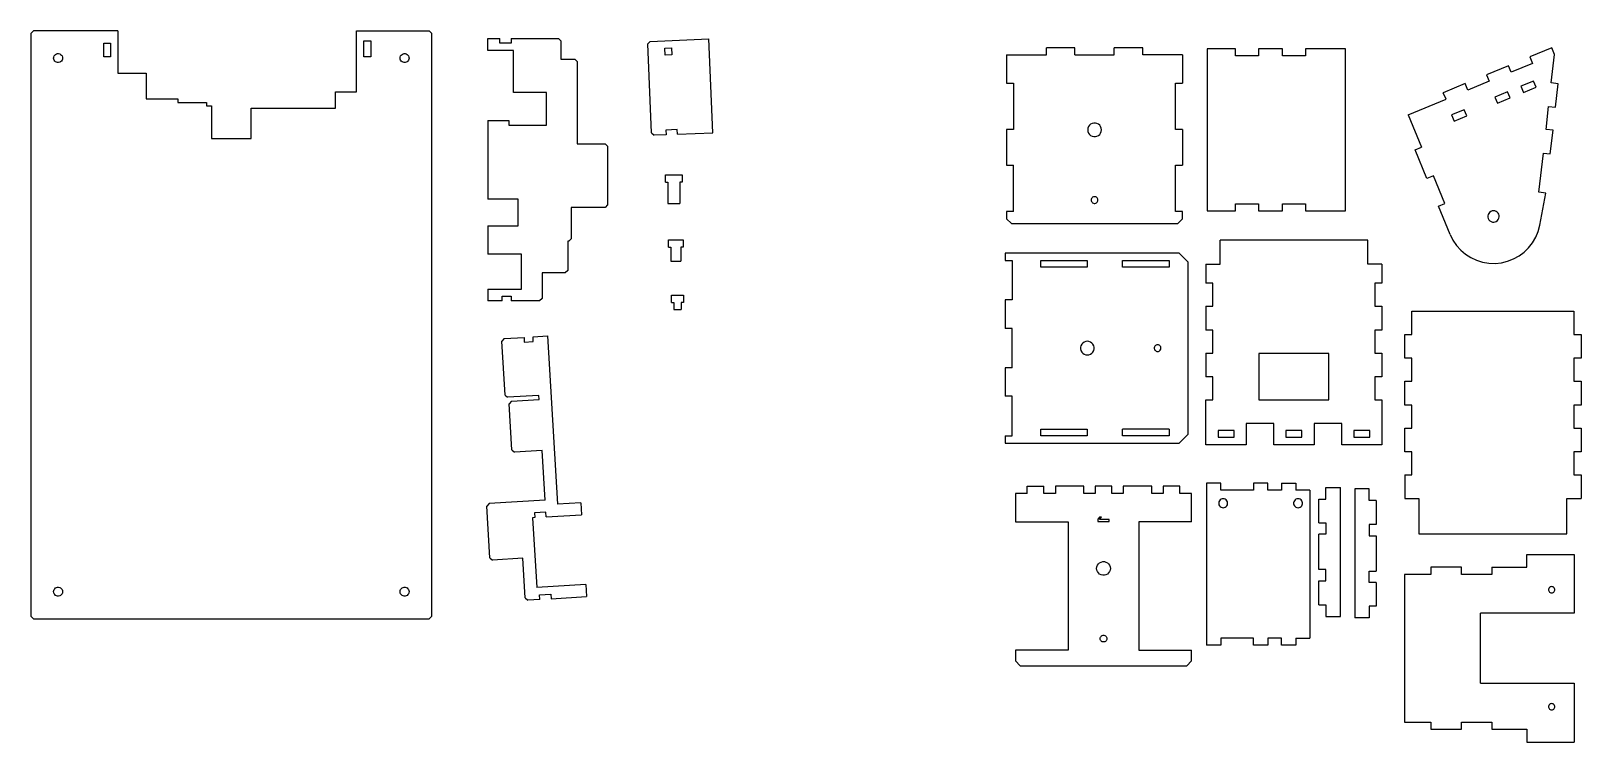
# Model space of a CAD drawing. Extents: x -847 to 1620, y -497 to 1168.
# Drawn here: x 282 to 944, y 864 to 1168 of the extents above; entities that cross this region are included whole.
import ezdxf

# ---------------------------------------------------------------- set-up
doc = ezdxf.new("R2010")
doc.units = 0
for name, color, linetype in [('CB_RL866___Base_plate_005_contour', 7, 'CONTINUOUS'), ('CB_RL866___Base_plate_006_contour', 7, 'CONTINUOUS'), ('CB_RL866___Base_plate_007_contour', 7, 'CONTINUOUS'), ('CB_RL866___Base_plate_008_contour', 7, 'CONTINUOUS'), ('CB_RL866___Peg_004_contour', 7, 'CONTINUOUS'), ('CB_RL866___Peg_005_contour', 7, 'CONTINUOUS'), ('CB_RL866___Peg_006_contour', 7, 'CONTINUOUS'), ('Stand3___Bottom_plate_003_contour', 7, 'CONTINUOUS'), ('Stand3___Bottom_plate_004_contour', 7, 'CONTINUOUS'), ('Stand3___Left_upper_plate001_contour', 7, 'CONTINUOUS'), ('Stand3___Lower_plate001_contour', 7, 'CONTINUOUS'), ('Stand3___Lower_spine001_contour', 7, 'CONTINUOUS'), ('Stand3___Table_middle_plate_008_contour', 7, 'CONTINUOUS'), ('Stand3___Table_middle_plate_009_contour', 7, 'CONTINUOUS'), ('Stand3___Table_middle_plate_010_contour', 7, 'CONTINUOUS'), ('Stand3___Top_reinforcement_plate004_contour', 7, 'CONTINUOUS'), ('Stand3___Upper_plate001_contour', 7, 'CONTINUOUS'), ('Stand3___Upper_spine001_contour', 7, 'CONTINUOUS')]:
    doc.layers.add(name, color=color, linetype=linetype)

msp = doc.modelspace()

# ---------------------------------------------------------------- linework, layer by layer
at = {"layer": 'CB_RL866___Base_plate_005_contour'}
for p, q in [((282.973, 1168.22), (281.93, 1167.17)), ((281.93, 1167.17), (281.93, 918.111)), ((319.08, 1168.22), (282.973, 1168.22)), ((319.08, 1168.22), (319.08, 1150.2)), ((420.98, 1142.19), (420.98, 1168.22)), ((420.98, 1168.22), (452.036, 1168.22)), ((453.08, 1167.17), (452.036, 1168.22)), ((453.08, 918.111), (453.08, 1167.17)), ((312.98, 1163.07), (315.93, 1163.07)), ((312.98, 1157.22), (312.98, 1163.07)), ((315.93, 1163.07), (315.93, 1157.22)), ((424.08, 1157.22), (424.08, 1164.07)), ((424.08, 1164.07), (427.03, 1164.07)), ((427.03, 1164.07), (427.03, 1157.22)), ((291.58, 1156.64), (291.635, 1157.1)), ((291.635, 1156.18), (291.58, 1156.64)), ((291.635, 1157.1), (291.8, 1157.54)), ((291.8, 1155.75), (291.635, 1156.18)), ((291.8, 1157.54), (292.064, 1157.92)), ((292.064, 1155.37), (291.8, 1155.75)), ((292.064, 1157.92), (292.411, 1158.23)), ((292.411, 1155.06), (292.064, 1155.37)), ((292.411, 1158.23), (292.822, 1158.44)), ((292.822, 1154.84), (292.411, 1155.06)), ((292.822, 1158.44), (293.272, 1158.55)), ((293.272, 1154.73), (292.822, 1154.84)), ((293.272, 1158.55), (293.737, 1158.55)), ((293.737, 1154.73), (293.272, 1154.73)), ((293.737, 1158.55), (294.187, 1158.44)), ((294.187, 1154.84), (293.737, 1154.73)), ((294.187, 1158.44), (294.598, 1158.23)), ((294.598, 1155.06), (294.187, 1154.84)), ((294.598, 1158.23), (294.945, 1157.92)), ((294.945, 1155.37), (294.598, 1155.06)), ((294.945, 1157.92), (295.209, 1157.54)), ((295.209, 1155.75), (294.945, 1155.37)), ((295.209, 1157.54), (295.374, 1157.1)), ((295.374, 1156.18), (295.209, 1155.75)), ((295.374, 1157.1), (295.43, 1156.64)), ((295.43, 1156.64), (295.374, 1156.18)), ((315.93, 1157.22), (312.98, 1157.22)), ((427.03, 1157.22), (424.08, 1157.22)), ((439.58, 1156.64), (439.635, 1157.1)), ((439.635, 1156.18), (439.58, 1156.64)), ((439.635, 1157.1), (439.8, 1157.54)), ((439.8, 1155.75), (439.635, 1156.18)), ((439.8, 1157.54), (440.064, 1157.92)), ((440.064, 1155.37), (439.8, 1155.75)), ((440.064, 1157.92), (440.411, 1158.23)), ((440.411, 1155.06), (440.064, 1155.37)), ((440.411, 1158.23), (440.822, 1158.44)), ((440.822, 1154.84), (440.411, 1155.06)), ((440.822, 1158.44), (441.272, 1158.55)), ((441.272, 1154.73), (440.822, 1154.84)), ((441.272, 1158.55), (441.737, 1158.55)), ((441.737, 1154.73), (441.272, 1154.73)), ((441.737, 1158.55), (442.187, 1158.44)), ((442.187, 1154.84), (441.737, 1154.73)), ((442.187, 1158.44), (442.598, 1158.23)), ((442.598, 1155.06), (442.187, 1154.84)), ((442.598, 1158.23), (442.945, 1157.92)), ((442.945, 1155.37), (442.598, 1155.06)), ((442.945, 1157.92), (443.209, 1157.54)), ((443.209, 1155.75), (442.945, 1155.37)), ((443.209, 1157.54), (443.374, 1157.1)), ((443.374, 1156.18), (443.209, 1155.75)), ((443.374, 1157.1), (443.43, 1156.64)), ((443.43, 1156.64), (443.374, 1156.18)), ((319.08, 1150.2), (331.08, 1150.2)), ((331.08, 1150.2), (331.08, 1139.24)), ((331.08, 1139.24), (344.581, 1139.24)), ((344.581, 1139.24), (344.581, 1137.72)), ((412.023, 1135.22), (412.023, 1142.19)), ((412.023, 1142.19), (420.98, 1142.19)), ((344.581, 1137.72), (356.917, 1137.72)), ((356.917, 1137.72), (356.917, 1136.21)), ((356.917, 1136.21), (359.079, 1136.21)), ((359.079, 1136.21), (359.079, 1122.23)), ((375.94, 1122.23), (375.94, 1135.22)), ((375.94, 1135.22), (412.023, 1135.22)), ((359.079, 1122.23), (375.94, 1122.23)), ((291.58, 928.642), (291.635, 929.102)), ((291.635, 928.181), (291.58, 928.642)), ((291.635, 929.102), (291.8, 929.536)), ((291.8, 927.747), (291.635, 928.181)), ((291.8, 929.536), (292.064, 929.918)), ((292.064, 927.365), (291.8, 927.747)), ((292.064, 929.918), (292.411, 930.226)), ((292.411, 927.057), (292.064, 927.365)), ((292.411, 930.226), (292.822, 930.441)), ((292.822, 926.842), (292.411, 927.057)), ((292.822, 930.441), (293.272, 930.553)), ((293.272, 930.553), (293.737, 930.553)), ((293.737, 930.553), (294.187, 930.441)), ((294.187, 930.441), (294.598, 930.226)), ((294.598, 927.057), (294.187, 926.842)), ((294.598, 930.226), (294.945, 929.918)), ((294.945, 927.365), (294.598, 927.057)), ((294.945, 929.918), (295.209, 929.536)), ((295.209, 927.747), (294.945, 927.365)), ((295.209, 929.536), (295.374, 929.102)), ((295.374, 928.181), (295.209, 927.747)), ((295.374, 929.102), (295.43, 928.642)), ((295.43, 928.642), (295.374, 928.181)), ((439.58, 928.642), (439.635, 929.102)), ((439.635, 928.181), (439.58, 928.642)), ((439.635, 929.102), (439.8, 929.536)), ((439.8, 927.747), (439.635, 928.181)), ((439.8, 929.536), (440.064, 929.918)), ((440.064, 927.365), (439.8, 927.747)), ((440.064, 929.918), (440.411, 930.226)), ((440.411, 927.057), (440.064, 927.365)), ((440.411, 930.226), (440.822, 930.441)), ((440.822, 926.842), (440.411, 927.057)), ((440.822, 930.441), (441.272, 930.553)), ((441.272, 930.553), (441.737, 930.553)), ((441.737, 930.553), (442.187, 930.441)), ((442.187, 930.441), (442.598, 930.226)), ((442.598, 927.057), (442.187, 926.842)), ((442.598, 930.226), (442.945, 929.918)), ((442.945, 927.365), (442.598, 927.057)), ((442.945, 929.918), (443.209, 929.536)), ((443.209, 927.747), (442.945, 927.365)), ((443.209, 929.536), (443.374, 929.102)), ((443.374, 928.181), (443.209, 927.747)), ((443.374, 929.102), (443.43, 928.642)), ((443.43, 928.642), (443.374, 928.181)), ((293.272, 926.731), (292.822, 926.842)), ((293.737, 926.731), (293.272, 926.731)), ((294.187, 926.842), (293.737, 926.731)), ((441.272, 926.731), (440.822, 926.842)), ((441.737, 926.731), (441.272, 926.731)), ((442.187, 926.842), (441.737, 926.731)), ((281.93, 918.111), (282.973, 917.067)), ((282.973, 917.067), (452.036, 917.067)), ((453.08, 918.111), (452.036, 917.067))]:
    msp.add_line(p, q, dxfattribs=at)
at = {"layer": 'CB_RL866___Base_plate_006_contour'}
for p, q in [((476.999, 1165.05), (482.149, 1165.05)), ((476.999, 1159.9), (476.999, 1165.05)), ((487.985, 1159.9), (476.999, 1159.9)), ((482.149, 1163.05), (482.149, 1165.05)), ((486.999, 1163.05), (482.149, 1163.05)), ((486.999, 1165.05), (486.999, 1163.05)), ((486.999, 1165.05), (507.186, 1165.05)), ((487.985, 1141.95), (487.985, 1159.9)), ((508.23, 1164), (507.186, 1165.05)), ((508.23, 1164), (508.23, 1156.17)), ((508.23, 1156.17), (514.164, 1156.17)), ((515.208, 1155.12), (514.164, 1156.17)), ((515.208, 1155.12), (515.208, 1120.06)), ((502.067, 1141.95), (487.985, 1141.95)), ((502.067, 1128.02), (502.067, 1141.95)), ((476.999, 1129.98), (476.999, 1096.39)), ((476.999, 1129.98), (486.074, 1129.98)), ((486.074, 1129.98), (486.074, 1128.02)), ((486.074, 1128.02), (502.067, 1128.02)), ((515.208, 1120.06), (527.143, 1120.06)), ((528.187, 1119.02), (527.143, 1120.06)), ((528.187, 1119.02), (528.187, 1093.89)), ((489.947, 1096.39), (476.999, 1096.39)), ((489.947, 1084.92), (489.947, 1096.39)), ((527.143, 1092.84), (512.657, 1092.84)), ((512.657, 1092.84), (512.657, 1079.41)), ((528.187, 1093.89), (527.143, 1092.84)), ((476.999, 1084.92), (476.999, 1072.85)), ((476.999, 1084.92), (489.947, 1084.92)), ((512.657, 1079.41), (511.613, 1078.36)), ((491.456, 1072.85), (476.999, 1072.85)), ((491.456, 1057.97), (491.456, 1072.85)), ((511.613, 1078.36), (511.156, 1078.36)), ((511.156, 1078.36), (511.156, 1065.9)), ((511.156, 1065.9), (510.112, 1064.86)), ((510.112, 1064.86), (500.202, 1064.86)), ((500.202, 1064.86), (500.202, 1053.94)), ((476.999, 1057.97), (476.999, 1052.9)), ((476.999, 1057.97), (491.456, 1057.97)), ((483.149, 1052.9), (476.999, 1052.9)), ((483.149, 1054.9), (486.999, 1054.9)), ((483.149, 1052.9), (483.149, 1054.9)), ((486.999, 1054.9), (486.999, 1052.9)), ((499.158, 1052.9), (486.999, 1052.9)), ((500.202, 1053.94), (499.158, 1052.9))]:
    msp.add_line(p, q, dxfattribs=at)
at = {"layer": 'CB_RL866___Base_plate_007_contour'}
for p, q in [((483.992, 1036.77), (483.013, 1035.67)), ((484.398, 1012.66), (483.013, 1035.67)), ((483.992, 1036.77), (492.518, 1037.28)), ((492.518, 1037.28), (492.638, 1035.29)), ((492.638, 1035.29), (496.481, 1035.52)), ((496.361, 1037.52), (502.5, 1037.89)), ((496.481, 1035.52), (496.361, 1037.52)), ((502.5, 1037.89), (506.826, 966.015)), ((484.398, 1012.66), (485.503, 1011.68)), ((498.87, 1012.48), (485.503, 1011.68)), ((487.115, 1010.01), (486.135, 1008.91)), ((487.321, 989.203), (486.135, 1008.91)), ((487.115, 1010.01), (498.975, 1010.72)), ((498.975, 1010.72), (498.87, 1012.48)), ((487.321, 989.203), (488.426, 988.224)), ((500.287, 988.938), (488.426, 988.224)), ((501.562, 967.751), (500.287, 988.938)), ((501.562, 967.751), (477.581, 966.307)), ((516.808, 966.616), (506.826, 966.015)), ((516.808, 966.616), (517.117, 961.475)), ((477.581, 966.307), (476.602, 965.203)), ((477.933, 943.091), (476.602, 965.203)), ((497.154, 960.274), (496.155, 960.214)), ((496.155, 960.214), (497.949, 930.417)), ((501.875, 962.561), (497.033, 962.27)), ((497.033, 962.27), (497.154, 960.274)), ((501.995, 960.565), (501.875, 962.561)), ((501.995, 960.565), (517.117, 961.475)), ((477.933, 943.091), (479.038, 942.111)), ((492.042, 942.894), (479.038, 942.111)), ((493.058, 926.01), (492.042, 942.894)), ((518.911, 931.679), (497.949, 930.417)), ((499.136, 927.333), (503.978, 927.625)), ((499.257, 925.337), (499.136, 927.333)), ((503.978, 927.625), (504.098, 925.628)), ((518.911, 931.679), (519.22, 926.539)), ((493.058, 926.01), (494.163, 925.03)), ((499.257, 925.337), (494.163, 925.03)), ((504.098, 925.628), (519.22, 926.539))]:
    msp.add_line(p, q, dxfattribs=at)
at = {"layer": 'CB_RL866___Base_plate_008_contour'}
for p, q in [((545.43, 1162.7), (546.43, 1163.79)), ((547.012, 1124.67), (545.43, 1162.7)), ((546.43, 1163.79), (571.514, 1164.83)), ((552.662, 1160.9), (555.509, 1161.01)), ((552.784, 1157.95), (552.662, 1160.9)), ((555.509, 1161.01), (555.632, 1158.07)), ((573.183, 1124.72), (571.514, 1164.83)), ((555.632, 1158.07), (552.784, 1157.95)), ((557.963, 1126.09), (553.117, 1125.88)), ((553.117, 1125.88), (553.2, 1123.89)), ((558.046, 1124.09), (557.963, 1126.09)), ((547.012, 1124.67), (548.099, 1123.67)), ((553.2, 1123.89), (548.099, 1123.67)), ((558.046, 1124.09), (573.183, 1124.72))]:
    msp.add_line(p, q, dxfattribs=at)
at = {"layer": 'CB_RL866___Peg_004_contour'}
for p, q in [((552.966, 1103.56), (552.966, 1106.71)), ((552.966, 1106.71), (560.116, 1106.71)), ((560.116, 1106.71), (560.116, 1103.56)), ((552.966, 1103.56), (553.966, 1103.56)), ((553.966, 1103.56), (553.966, 1094.56)), ((560.116, 1103.56), (559.116, 1103.56)), ((559.116, 1103.56), (559.116, 1094.56)), ((553.966, 1094.56), (559.116, 1094.56))]:
    msp.add_line(p, q, dxfattribs=at)
at = {"layer": 'CB_RL866___Peg_005_contour'}
for p, q in [((554.28, 1075.83), (554.28, 1078.98)), ((554.28, 1078.98), (560.43, 1078.98)), ((554.28, 1075.83), (555.28, 1075.83)), ((555.28, 1075.83), (555.28, 1069.83)), ((560.43, 1075.83), (559.43, 1075.83)), ((559.43, 1075.83), (559.43, 1069.83)), ((560.43, 1078.98), (560.43, 1075.83)), ((555.28, 1069.83), (559.43, 1069.83))]:
    msp.add_line(p, q, dxfattribs=at)
at = {"layer": 'CB_RL866___Peg_006_contour'}
for p, q in [((555.529, 1052.16), (555.529, 1055.31)), ((555.529, 1055.31), (560.679, 1055.31)), ((560.679, 1055.31), (560.679, 1052.16)), ((555.529, 1052.16), (556.529, 1052.16)), ((556.529, 1052.16), (556.529, 1049.16)), ((556.529, 1049.16), (559.679, 1049.16)), ((560.679, 1052.16), (559.679, 1052.16)), ((559.679, 1052.16), (559.679, 1049.16))]:
    msp.add_line(p, q, dxfattribs=at)
at = {"layer": 'Stand3___Bottom_plate_003_contour'}
for p, q in [((715.624, 1158.06), (715.624, 1161.06)), ((727.774, 1161.06), (715.624, 1161.06)), ((727.774, 1158.06), (727.774, 1161.06)), ((744.624, 1158.06), (744.624, 1161.06)), ((756.774, 1161.06), (744.624, 1161.06)), ((756.774, 1158.06), (756.774, 1161.06)), ((698.624, 1158.06), (698.624, 1145.91)), ((698.624, 1158.06), (715.624, 1158.06)), ((727.774, 1158.06), (744.624, 1158.06)), ((773.774, 1158.06), (756.774, 1158.06)), ((773.774, 1158.06), (773.774, 1145.91)), ((698.624, 1145.91), (701.624, 1145.91)), ((701.624, 1145.91), (701.624, 1126.06)), ((770.774, 1145.91), (773.774, 1145.91)), ((770.774, 1126.06), (770.774, 1145.91)), ((698.624, 1126.06), (698.624, 1110.91)), ((701.624, 1126.06), (698.624, 1126.06)), ((733.359, 1126.68), (733.274, 1125.98)), ((733.274, 1125.98), (733.359, 1125.28)), ((733.609, 1127.34), (733.359, 1126.68)), ((734.01, 1127.92), (733.609, 1127.34)), ((734.538, 1128.39), (734.01, 1127.92)), ((735.162, 1128.72), (734.538, 1128.39)), ((735.847, 1128.88), (735.162, 1128.72)), ((736.552, 1128.88), (735.847, 1128.88)), ((737.236, 1128.72), (736.552, 1128.88)), ((737.861, 1128.39), (737.236, 1128.72)), ((738.389, 1127.92), (737.861, 1128.39)), ((738.789, 1127.34), (738.389, 1127.92)), ((739.039, 1126.68), (738.789, 1127.34)), ((739.124, 1125.98), (739.039, 1126.68)), ((739.039, 1125.28), (739.124, 1125.98)), ((773.774, 1126.06), (770.774, 1126.06)), ((773.774, 1126.06), (773.774, 1110.91)), ((733.359, 1125.28), (733.609, 1124.62)), ((733.609, 1124.62), (734.01, 1124.04)), ((734.01, 1124.04), (734.538, 1123.57)), ((734.538, 1123.57), (735.162, 1123.25)), ((735.162, 1123.25), (735.847, 1123.08)), ((735.847, 1123.08), (736.552, 1123.08)), ((736.552, 1123.08), (737.236, 1123.25)), ((737.236, 1123.25), (737.861, 1123.57)), ((737.861, 1123.57), (738.389, 1124.04)), ((738.389, 1124.04), (738.789, 1124.62)), ((738.789, 1124.62), (739.039, 1125.28)), ((698.624, 1110.91), (701.624, 1110.91)), ((701.624, 1091.06), (701.624, 1110.91)), ((770.774, 1110.91), (773.774, 1110.91)), ((770.774, 1091.06), (770.774, 1110.91)), ((734.816, 1096.32), (734.774, 1095.98)), ((734.774, 1095.98), (734.816, 1095.64)), ((734.937, 1096.64), (734.816, 1096.32)), ((734.816, 1095.64), (734.937, 1095.32)), ((735.133, 1096.93), (734.937, 1096.64)), ((734.937, 1095.32), (735.133, 1095.04)), ((735.39, 1097.15), (735.133, 1096.93)), ((735.133, 1095.04), (735.39, 1094.81)), ((735.694, 1097.31), (735.39, 1097.15)), ((735.39, 1094.81), (735.694, 1094.65)), ((736.027, 1097.39), (735.694, 1097.31)), ((735.694, 1094.65), (736.027, 1094.57)), ((736.371, 1097.39), (736.027, 1097.39)), ((736.027, 1094.57), (736.371, 1094.57)), ((736.704, 1097.31), (736.371, 1097.39)), ((736.371, 1094.57), (736.704, 1094.65)), ((737.009, 1097.15), (736.704, 1097.31)), ((736.704, 1094.65), (737.009, 1094.81)), ((737.266, 1096.93), (737.009, 1097.15)), ((737.009, 1094.81), (737.266, 1095.04)), ((737.461, 1096.64), (737.266, 1096.93)), ((737.266, 1095.04), (737.461, 1095.32)), ((737.583, 1096.32), (737.461, 1096.64)), ((737.461, 1095.32), (737.583, 1095.64)), ((737.624, 1095.98), (737.583, 1096.32)), ((737.583, 1095.64), (737.624, 1095.98)), ((698.624, 1091.06), (698.624, 1087.95)), ((701.624, 1091.06), (698.624, 1091.06)), ((700.668, 1085.91), (698.624, 1087.95)), ((700.668, 1085.91), (771.73, 1085.91)), ((773.774, 1091.06), (770.774, 1091.06)), ((773.774, 1087.95), (771.73, 1085.91)), ((773.774, 1087.95), (773.774, 1091.06))]:
    msp.add_line(p, q, dxfattribs=at)
at = {"layer": 'Stand3___Bottom_plate_004_contour'}
for p, q in [((698.038, 1073.27), (698.038, 1070.12)), ((772.344, 1073.27), (698.038, 1073.27)), ((772.344, 1073.27), (776.188, 1069.43)), ((698.038, 1070.12), (701.038, 1070.12)), ((701.038, 1070.12), (701.038, 1053.27)), ((713.188, 1070.12), (733.038, 1070.12)), ((713.188, 1067.27), (713.188, 1070.12)), ((733.038, 1067.27), (713.188, 1067.27)), ((733.038, 1070.12), (733.038, 1067.27)), ((748.188, 1067.27), (748.188, 1070.12)), ((748.188, 1070.12), (768.038, 1070.12)), ((768.038, 1067.27), (748.188, 1067.27)), ((768.038, 1070.12), (768.038, 1067.27)), ((776.188, 995.964), (776.188, 1069.43)), ((698.038, 1053.27), (698.038, 1041.12)), ((701.038, 1053.27), (698.038, 1053.27)), ((701.038, 1041.12), (698.038, 1041.12)), ((701.038, 1024.27), (701.038, 1041.12)), ((730.378, 1033.73), (730.209, 1033.05)), ((730.209, 1033.05), (730.209, 1032.34)), ((730.706, 1034.36), (730.378, 1033.73)), ((731.174, 1034.88), (730.706, 1034.36)), ((731.754, 1035.29), (731.174, 1034.88)), ((732.413, 1035.54), (731.754, 1035.29)), ((733.113, 1035.62), (732.413, 1035.54)), ((733.813, 1035.54), (733.113, 1035.62)), ((734.472, 1035.29), (733.813, 1035.54)), ((735.053, 1034.88), (734.472, 1035.29)), ((735.52, 1034.36), (735.053, 1034.88)), ((735.848, 1033.73), (735.52, 1034.36)), ((736.017, 1033.05), (735.848, 1033.73)), ((736.017, 1032.34), (736.017, 1033.05)), ((761.781, 1033.2), (761.699, 1032.87)), ((761.699, 1032.87), (761.699, 1032.52)), ((761.94, 1033.5), (761.781, 1033.2)), ((762.168, 1033.76), (761.94, 1033.5)), ((762.451, 1033.96), (762.168, 1033.76)), ((762.772, 1034.08), (762.451, 1033.96)), ((763.113, 1034.12), (762.772, 1034.08)), ((763.454, 1034.08), (763.113, 1034.12)), ((763.775, 1033.96), (763.454, 1034.08)), ((764.058, 1033.76), (763.775, 1033.96)), ((764.286, 1033.5), (764.058, 1033.76)), ((764.446, 1033.2), (764.286, 1033.5)), ((764.528, 1032.87), (764.446, 1033.2)), ((764.528, 1032.52), (764.528, 1032.87)), ((730.209, 1032.34), (730.378, 1031.66)), ((730.378, 1031.66), (730.706, 1031.03)), ((730.706, 1031.03), (731.174, 1030.51)), ((731.174, 1030.51), (731.754, 1030.11)), ((731.754, 1030.11), (732.413, 1029.86)), ((732.413, 1029.86), (733.113, 1029.77)), ((733.113, 1029.77), (733.813, 1029.86)), ((733.813, 1029.86), (734.472, 1030.11)), ((734.472, 1030.11), (735.053, 1030.51)), ((735.053, 1030.51), (735.52, 1031.03)), ((735.52, 1031.03), (735.848, 1031.66)), ((735.848, 1031.66), (736.017, 1032.34)), ((761.699, 1032.52), (761.781, 1032.19)), ((761.781, 1032.19), (761.94, 1031.89)), ((761.94, 1031.89), (762.168, 1031.63)), ((762.168, 1031.63), (762.451, 1031.43)), ((762.451, 1031.43), (762.772, 1031.31)), ((762.772, 1031.31), (763.113, 1031.27)), ((763.113, 1031.27), (763.454, 1031.31)), ((763.454, 1031.31), (763.775, 1031.43)), ((763.775, 1031.43), (764.058, 1031.63)), ((764.058, 1031.63), (764.286, 1031.89)), ((764.286, 1031.89), (764.446, 1032.19)), ((764.446, 1032.19), (764.528, 1032.52)), ((698.038, 1024.27), (698.038, 1012.12)), ((701.038, 1024.27), (698.038, 1024.27)), ((701.038, 1012.12), (698.038, 1012.12)), ((701.038, 995.27), (701.038, 1012.12)), ((698.038, 995.27), (698.038, 992.12)), ((698.038, 995.27), (701.038, 995.27)), ((713.188, 995.27), (713.188, 998.12)), ((713.188, 998.12), (733.038, 998.12)), ((733.038, 995.27), (713.188, 995.27)), ((733.038, 998.12), (733.038, 995.27)), ((768.038, 998.12), (748.188, 998.12)), ((748.188, 995.27), (748.188, 998.12)), ((768.038, 995.27), (748.188, 995.27)), ((768.038, 998.12), (768.038, 995.27)), ((776.188, 995.964), (772.344, 992.12)), ((698.038, 992.12), (772.344, 992.12))]:
    msp.add_line(p, q, dxfattribs=at)
at = {"layer": 'Stand3___Left_upper_plate001_contour'}
for p, q in [((931.501, 1161.05), (922.124, 1157.17)), ((932.685, 1158.19), (931.501, 1161.05)), ((913.023, 1153.4), (903.646, 1149.51)), ((914.171, 1150.63), (913.023, 1153.4)), ((923.272, 1154.39), (914.171, 1150.63)), ((922.124, 1157.17), (923.272, 1154.39)), ((931.299, 1146.03), (932.685, 1158.19)), ((894.546, 1145.74), (885.168, 1141.86)), ((895.694, 1142.97), (894.546, 1145.74)), ((904.794, 1146.74), (895.694, 1142.97)), ((903.646, 1149.51), (904.794, 1146.74)), ((923.698, 1146.83), (918.293, 1144.59)), ((924.789, 1144.2), (923.698, 1146.83)), ((934.28, 1145.69), (931.299, 1146.03)), ((933.131, 1135.6), (934.28, 1145.69)), ((870.148, 1132.39), (886.316, 1139.09)), ((886.316, 1139.09), (885.168, 1141.86)), ((912.611, 1142.24), (907.207, 1140)), ((907.207, 1140), (908.297, 1137.37)), ((908.297, 1137.37), (913.702, 1139.61)), ((913.702, 1139.61), (912.611, 1142.24)), ((918.293, 1144.59), (919.384, 1141.96)), ((919.384, 1141.96), (924.789, 1144.2)), ((870.148, 1132.39), (875.889, 1118.53)), ((894.134, 1134.59), (888.729, 1132.35)), ((888.729, 1132.35), (889.82, 1129.71)), ((895.225, 1131.95), (894.134, 1134.59)), ((929.035, 1126.15), (930.15, 1135.94)), ((930.15, 1135.94), (933.131, 1135.6)), ((889.82, 1129.71), (895.225, 1131.95)), ((932.016, 1125.82), (929.035, 1126.15)), ((930.867, 1115.73), (932.016, 1125.82)), ((873.117, 1117.38), (875.889, 1118.53)), ((878.149, 1105.24), (873.117, 1117.38)), ((925.978, 1099.33), (927.886, 1116.07)), ((927.886, 1116.07), (930.867, 1115.73)), ((880.921, 1106.38), (878.149, 1105.24)), ((885.838, 1094.51), (880.921, 1106.38)), ((928.965, 1098.99), (925.978, 1099.33)), ((883.067, 1093.36), (885.838, 1094.51)), ((888.07, 1081.28), (883.067, 1093.36)), ((926.337, 1085.21), (928.965, 1098.99)), ((904.325, 1089.76), (904.202, 1089.19)), ((904.202, 1089.19), (904.22, 1088.6)), ((904.22, 1088.6), (904.377, 1088.04)), ((904.581, 1090.28), (904.325, 1089.76)), ((904.377, 1088.04), (904.664, 1087.53)), ((904.955, 1090.73), (904.581, 1090.28)), ((904.664, 1087.53), (905.065, 1087.1)), ((905.426, 1091.08), (904.955, 1090.73)), ((905.065, 1087.1), (905.556, 1086.79)), ((905.966, 1091.3), (905.426, 1091.08)), ((905.556, 1086.79), (906.108, 1086.59)), ((906.544, 1091.39), (905.966, 1091.3)), ((906.108, 1086.59), (906.691, 1086.54)), ((907.126, 1091.34), (906.544, 1091.39)), ((906.691, 1086.54), (907.269, 1086.63)), ((907.679, 1091.15), (907.126, 1091.34)), ((907.269, 1086.63), (907.809, 1086.85)), ((908.17, 1090.83), (907.679, 1091.15)), ((907.809, 1086.85), (908.279, 1087.2)), ((908.571, 1090.4), (908.17, 1090.83)), ((908.279, 1087.2), (908.654, 1087.65)), ((908.858, 1089.89), (908.571, 1090.4)), ((908.654, 1087.65), (908.91, 1088.17)), ((909.015, 1089.33), (908.858, 1089.89)), ((908.91, 1088.17), (909.032, 1088.75)), ((909.032, 1088.75), (909.015, 1089.33)), ((888.07, 1081.28), (889.271, 1078.86)), ((923.268, 1077.75), (924.624, 1080.09)), ((924.624, 1080.09), (925.653, 1082.59)), ((925.653, 1082.59), (926.337, 1085.21)), ((889.271, 1078.86), (890.786, 1076.62)), ((890.786, 1076.62), (892.588, 1074.61)), ((892.588, 1074.61), (894.644, 1072.85)), ((894.644, 1072.85), (896.917, 1071.39)), ((917.515, 1072.11), (919.681, 1073.72)), ((919.681, 1073.72), (921.611, 1075.62)), ((921.611, 1075.62), (923.268, 1077.75)), ((896.917, 1071.39), (899.367, 1070.25)), ((899.367, 1070.25), (901.948, 1069.44)), ((901.948, 1069.44), (904.613, 1068.99)), ((904.613, 1068.99), (907.315, 1068.9)), ((907.315, 1068.9), (910.004, 1069.18)), ((910.004, 1069.18), (912.632, 1069.81)), ((912.632, 1069.81), (915.151, 1070.79)), ((915.151, 1070.79), (917.515, 1072.11))]:
    msp.add_line(p, q, dxfattribs=at)
at = {"layer": 'Stand3___Lower_plate001_contour'}
for p, q in [((871.723, 1038.55), (871.723, 1048.55)), ((871.723, 1048.55), (940.973, 1048.55)), ((940.973, 1048.55), (940.973, 1038.55)), ((868.723, 1028.4), (868.723, 1038.55)), ((868.723, 1038.55), (871.723, 1038.55)), ((940.973, 1038.55), (943.973, 1038.55)), ((943.973, 1038.55), (943.973, 1028.4)), ((871.723, 1028.4), (868.723, 1028.4)), ((871.723, 1018.55), (871.723, 1028.4)), ((943.973, 1028.4), (940.973, 1028.4)), ((940.973, 1028.4), (940.973, 1018.55)), ((868.723, 1008.4), (868.723, 1018.55)), ((868.723, 1018.55), (871.723, 1018.55)), ((940.973, 1018.55), (943.973, 1018.55)), ((943.973, 1018.55), (943.973, 1008.4)), ((871.723, 1008.4), (868.723, 1008.4)), ((871.723, 998.545), (871.723, 1008.4)), ((943.973, 1008.4), (940.973, 1008.4)), ((940.973, 1008.4), (940.973, 998.545)), ((868.723, 988.395), (868.723, 998.545)), ((868.723, 998.545), (871.723, 998.545)), ((940.973, 998.545), (943.973, 998.545)), ((943.973, 998.545), (943.973, 988.395)), ((871.723, 988.395), (868.723, 988.395)), ((871.723, 978.545), (871.723, 988.395)), ((943.973, 988.395), (940.973, 988.395)), ((940.973, 988.395), (940.973, 978.545)), ((868.723, 978.545), (871.723, 978.545)), ((868.723, 978.545), (868.723, 968.395)), ((940.973, 978.545), (943.973, 978.545)), ((943.973, 978.545), (943.973, 968.395)), ((868.723, 968.395), (874.723, 968.395)), ((874.723, 968.395), (874.723, 953.395)), ((937.973, 968.395), (943.973, 968.395)), ((937.973, 953.395), (937.973, 968.395)), ((874.723, 953.395), (937.973, 953.395))]:
    msp.add_line(p, q, dxfattribs=at)
at = {"layer": 'Stand3___Lower_spine001_contour'}
for p, q in [((852.937, 1078.84), (789.787, 1078.84)), ((789.787, 1068.59), (789.787, 1078.84)), ((852.937, 1068.59), (852.937, 1078.84)), ((783.787, 1068.59), (789.787, 1068.59)), ((783.787, 1068.59), (783.787, 1060.44)), ((858.937, 1068.59), (852.937, 1068.59)), ((858.937, 1068.59), (858.937, 1060.44)), ((786.787, 1060.44), (783.787, 1060.44)), ((786.787, 1050.59), (786.787, 1060.44)), ((855.937, 1060.44), (855.937, 1050.59)), ((858.937, 1060.44), (855.937, 1060.44)), ((783.787, 1050.59), (786.787, 1050.59)), ((783.787, 1050.59), (783.787, 1040.44)), ((855.937, 1050.59), (858.937, 1050.59)), ((858.937, 1050.59), (858.937, 1040.44)), ((786.787, 1040.44), (783.787, 1040.44)), ((786.787, 1030.59), (786.787, 1040.44)), ((855.937, 1040.44), (855.937, 1030.59)), ((858.937, 1040.44), (855.937, 1040.44)), ((783.787, 1030.59), (786.787, 1030.59)), ((783.787, 1030.59), (783.787, 1020.44)), ((836.287, 1030.44), (806.437, 1030.44)), ((806.437, 1030.44), (806.437, 1010.59)), ((836.287, 1010.59), (836.287, 1030.44)), ((855.937, 1030.59), (858.937, 1030.59)), ((858.937, 1030.59), (858.937, 1020.44)), ((786.787, 1020.44), (783.787, 1020.44)), ((786.787, 1010.59), (786.787, 1020.44)), ((855.937, 1020.44), (855.937, 1010.59)), ((858.937, 1020.44), (855.937, 1020.44)), ((783.787, 1010.59), (786.787, 1010.59)), ((783.787, 991.441), (783.787, 1010.59)), ((806.437, 1010.59), (836.287, 1010.59)), ((855.937, 1010.59), (858.937, 1010.59)), ((858.937, 1010.59), (858.937, 991.441)), ((800.937, 1000.44), (800.937, 991.441)), ((812.787, 1000.44), (800.937, 1000.44)), ((812.787, 991.441), (812.787, 1000.44)), ((829.937, 1000.44), (829.937, 991.441)), ((841.787, 1000.44), (829.937, 1000.44)), ((841.787, 991.441), (841.787, 1000.44)), ((788.937, 997.441), (788.937, 994.591)), ((795.787, 997.441), (788.937, 997.441)), ((788.937, 994.591), (795.787, 994.591)), ((795.787, 994.591), (795.787, 997.441)), ((817.937, 997.441), (817.937, 994.591)), ((824.787, 997.441), (817.937, 997.441)), ((817.937, 994.591), (824.787, 994.591)), ((824.787, 994.591), (824.787, 997.441)), ((846.937, 997.441), (846.937, 994.591)), ((853.787, 997.441), (846.937, 997.441)), ((846.937, 994.591), (853.787, 994.591)), ((853.787, 994.591), (853.787, 997.441)), ((800.937, 991.441), (783.787, 991.441)), ((829.937, 991.441), (812.787, 991.441)), ((858.937, 991.441), (841.787, 991.441))]:
    msp.add_line(p, q, dxfattribs=at)
at = {"layer": 'Stand3___Table_middle_plate_008_contour'}
for p, q in [((847.373, 972.538), (847.373, 917.388)), ((853.523, 972.538), (847.373, 972.538)), ((853.523, 967.538), (853.523, 972.538)), ((856.523, 967.538), (853.523, 967.538)), ((856.523, 967.538), (856.523, 957.388)), ((856.523, 957.388), (853.523, 957.388)), ((853.523, 957.388), (853.523, 952.538)), ((853.523, 952.538), (856.523, 952.538)), ((856.523, 952.538), (856.523, 937.388)), ((853.523, 937.388), (856.523, 937.388)), ((853.523, 932.538), (853.523, 937.388)), ((856.523, 932.538), (853.523, 932.538)), ((856.523, 932.538), (856.523, 922.388)), ((856.523, 922.388), (853.523, 922.388)), ((853.523, 922.388), (853.523, 917.388)), ((853.523, 917.388), (847.373, 917.388))]:
    msp.add_line(p, q, dxfattribs=at)
at = {"layer": 'Stand3___Table_middle_plate_009_contour'}
for p, q in [((707.452, 970.656), (707.452, 973.656)), ((707.452, 973.656), (714.602, 973.656)), ((714.602, 970.656), (714.602, 973.656)), ((731.602, 973.656), (719.452, 973.656)), ((719.452, 973.656), (719.452, 970.656)), ((731.602, 970.656), (731.602, 973.656)), ((743.602, 973.656), (736.452, 973.656)), ((736.452, 973.656), (736.452, 970.656)), ((743.602, 970.656), (743.602, 973.656)), ((760.602, 973.656), (748.452, 973.656)), ((748.452, 973.656), (748.452, 970.656)), ((760.602, 970.656), (760.602, 973.656)), ((772.602, 973.656), (765.452, 973.656)), ((765.452, 973.656), (765.452, 970.656)), ((772.602, 970.656), (772.602, 973.656)), ((702.452, 970.656), (702.452, 958.506)), ((707.452, 970.656), (702.452, 970.656)), ((719.452, 970.656), (714.602, 970.656)), ((736.452, 970.656), (731.602, 970.656)), ((748.452, 970.656), (743.602, 970.656)), ((765.452, 970.656), (760.602, 970.656)), ((777.602, 970.656), (772.602, 970.656)), ((777.602, 958.506), (777.602, 970.656)), ((738.314, 960.506), (737.602, 959.556)), ((739.127, 960.506), (738.314, 960.506)), ((738.377, 959.506), (739.127, 960.506)), ((702.452, 958.506), (724.952, 958.506)), ((724.952, 958.506), (724.952, 903.656)), ((737.602, 959.556), (737.602, 958.656)), ((737.602, 958.656), (742.452, 958.656)), ((742.452, 959.506), (738.377, 959.506)), ((742.452, 958.656), (742.452, 959.506)), ((755.102, 958.506), (755.102, 903.656)), ((777.602, 958.506), (755.102, 958.506)), ((737.437, 939.941), (737.838, 940.521)), ((737.838, 940.521), (738.365, 940.988)), ((738.365, 940.988), (738.99, 941.316)), ((738.99, 941.316), (739.674, 941.485)), ((739.674, 941.485), (740.38, 941.485)), ((740.38, 941.485), (741.064, 941.316)), ((741.064, 941.316), (741.689, 940.988)), ((741.689, 940.988), (742.216, 940.521)), ((742.216, 940.521), (742.617, 939.941)), ((737.102, 938.581), (737.187, 939.281)), ((737.187, 937.881), (737.102, 938.581)), ((737.187, 939.281), (737.437, 939.941)), ((737.437, 937.222), (737.187, 937.881)), ((737.838, 936.642), (737.437, 937.222)), ((738.365, 936.174), (737.838, 936.642)), ((738.99, 935.846), (738.365, 936.174)), ((739.674, 935.678), (738.99, 935.846)), ((740.38, 935.678), (739.674, 935.678)), ((741.064, 935.846), (740.38, 935.678)), ((741.689, 936.174), (741.064, 935.846)), ((742.216, 936.642), (741.689, 936.174)), ((742.617, 937.222), (742.216, 936.642)), ((742.617, 939.941), (742.867, 939.281)), ((742.867, 937.881), (742.617, 937.222)), ((742.867, 939.281), (742.952, 938.581)), ((742.952, 938.581), (742.867, 937.881)), ((738.602, 908.581), (738.643, 908.922)), ((738.643, 908.24), (738.602, 908.581)), ((738.643, 908.922), (738.765, 909.243)), ((738.765, 907.919), (738.643, 908.24)), ((738.765, 909.243), (738.96, 909.526)), ((738.96, 907.636), (738.765, 907.919)), ((738.96, 909.526), (739.217, 909.754)), ((739.217, 907.408), (738.96, 907.636)), ((739.217, 909.754), (739.522, 909.914)), ((739.522, 907.249), (739.217, 907.408)), ((739.522, 909.914), (739.855, 909.996)), ((739.855, 907.167), (739.522, 907.249)), ((739.855, 909.996), (740.199, 909.996)), ((740.199, 907.167), (739.855, 907.167)), ((740.199, 909.996), (740.532, 909.914)), ((740.532, 907.249), (740.199, 907.167)), ((740.532, 909.914), (740.836, 909.754)), ((740.836, 907.408), (740.532, 907.249)), ((740.836, 909.754), (741.094, 909.526)), ((741.094, 907.636), (740.836, 907.408)), ((741.094, 909.526), (741.289, 909.243)), ((741.289, 907.919), (741.094, 907.636)), ((741.289, 909.243), (741.411, 908.922)), ((741.411, 908.24), (741.289, 907.919)), ((741.411, 908.922), (741.452, 908.581)), ((741.452, 908.581), (741.411, 908.24)), ((724.952, 903.656), (702.452, 903.656)), ((702.452, 903.656), (702.452, 899.05)), ((755.102, 903.656), (777.602, 903.656)), ((777.602, 899.05), (777.602, 903.656)), ((702.452, 899.05), (704.496, 897.006)), ((704.496, 897.006), (775.558, 897.006)), ((777.602, 899.05), (775.558, 897.006))]:
    msp.add_line(p, q, dxfattribs=at)
at = {"layer": 'Stand3___Table_middle_plate_010_contour'}
for p, q in [((835.048, 968.217), (835.048, 973.217)), ((835.048, 973.217), (841.198, 973.217)), ((841.198, 918.067), (841.198, 973.217)), ((832.048, 958.067), (832.048, 968.217)), ((832.048, 968.217), (835.048, 968.217)), ((832.048, 958.067), (835.048, 958.067)), ((835.048, 958.067), (835.048, 953.217)), ((832.048, 938.067), (832.048, 953.217)), ((835.048, 953.217), (832.048, 953.217)), ((835.048, 938.067), (832.048, 938.067)), ((835.048, 933.217), (835.048, 938.067)), ((832.048, 923.067), (832.048, 933.217)), ((832.048, 933.217), (835.048, 933.217)), ((832.048, 923.067), (835.048, 923.067)), ((835.048, 923.067), (835.048, 918.067)), ((835.048, 918.067), (841.198, 918.067))]:
    msp.add_line(p, q, dxfattribs=at)
at = {"layer": 'Stand3___Top_reinforcement_plate004_contour'}
for p, q in [((784.05, 974.988), (784.05, 905.838)), ((790.2, 974.988), (784.05, 974.988)), ((790.2, 971.988), (790.2, 974.988)), ((804.05, 974.988), (804.05, 971.988)), ((810.2, 974.988), (804.05, 974.988)), ((810.2, 971.988), (810.2, 974.988)), ((816.05, 974.988), (816.05, 971.988)), ((816.05, 974.988), (822.2, 974.988)), ((822.2, 974.988), (822.2, 971.988)), ((789.325, 967.096), (789.214, 966.645)), ((789.214, 966.645), (789.214, 966.181)), ((789.541, 967.507), (789.325, 967.096)), ((789.848, 967.854), (789.541, 967.507)), ((790.23, 968.118), (789.848, 967.854)), ((804.05, 971.988), (790.2, 971.988)), ((790.664, 968.282), (790.23, 968.118)), ((791.125, 968.338), (790.664, 968.282)), ((791.585, 968.282), (791.125, 968.338)), ((792.019, 968.118), (791.585, 968.282)), ((792.401, 967.854), (792.019, 968.118)), ((792.709, 967.507), (792.401, 967.854)), ((792.925, 967.096), (792.709, 967.507)), ((793.036, 966.645), (792.925, 967.096)), ((793.036, 966.181), (793.036, 966.645)), ((816.05, 971.988), (810.2, 971.988)), ((821.325, 967.096), (821.214, 966.645)), ((821.214, 966.645), (821.214, 966.181)), ((821.541, 967.507), (821.325, 967.096)), ((821.848, 967.854), (821.541, 967.507)), ((822.23, 968.118), (821.848, 967.854)), ((828.2, 971.988), (822.2, 971.988)), ((822.664, 968.282), (822.23, 968.118)), ((823.125, 968.338), (822.664, 968.282)), ((823.585, 968.282), (823.125, 968.338)), ((824.019, 968.118), (823.585, 968.282)), ((824.401, 967.854), (824.019, 968.118)), ((824.709, 967.507), (824.401, 967.854)), ((824.925, 967.096), (824.709, 967.507)), ((825.036, 966.645), (824.925, 967.096)), ((825.036, 966.181), (825.036, 966.645)), ((828.2, 971.988), (828.2, 908.838)), ((789.214, 966.181), (789.325, 965.731)), ((789.325, 965.731), (789.541, 965.32)), ((789.541, 965.32), (789.848, 964.972)), ((789.848, 964.972), (790.23, 964.709)), ((790.23, 964.709), (790.664, 964.544)), ((790.664, 964.544), (791.125, 964.488)), ((791.125, 964.488), (791.585, 964.544)), ((791.585, 964.544), (792.019, 964.709)), ((792.019, 964.709), (792.401, 964.972)), ((792.401, 964.972), (792.709, 965.32)), ((792.709, 965.32), (792.925, 965.731)), ((792.925, 965.731), (793.036, 966.181)), ((821.214, 966.181), (821.325, 965.731)), ((821.325, 965.731), (821.541, 965.32)), ((821.541, 965.32), (821.848, 964.972)), ((821.848, 964.972), (822.23, 964.709)), ((822.23, 964.709), (822.664, 964.544)), ((822.664, 964.544), (823.125, 964.488)), ((823.125, 964.488), (823.585, 964.544)), ((823.585, 964.544), (824.019, 964.709)), ((824.019, 964.709), (824.401, 964.972)), ((824.401, 964.972), (824.709, 965.32)), ((824.709, 965.32), (824.925, 965.731)), ((824.925, 965.731), (825.036, 966.181)), ((804.05, 908.838), (790.2, 908.838)), ((790.2, 908.838), (790.2, 905.838)), ((804.05, 905.838), (804.05, 908.838)), ((816.05, 908.838), (810.2, 908.838)), ((810.2, 908.838), (810.2, 905.838)), ((816.05, 905.838), (816.05, 908.838)), ((822.2, 908.838), (828.2, 908.838)), ((822.2, 908.838), (822.2, 905.838)), ((790.2, 905.838), (784.05, 905.838)), ((810.2, 905.838), (804.05, 905.838)), ((822.2, 905.838), (816.05, 905.838))]:
    msp.add_line(p, q, dxfattribs=at)
at = {"layer": 'Stand3___Upper_plate001_contour'}
for p, q in [((796.435, 1160.56), (784.285, 1160.56)), ((784.285, 1160.56), (784.285, 1091.31)), ((796.435, 1157.56), (796.435, 1160.56)), ((816.435, 1160.56), (806.285, 1160.56)), ((806.285, 1160.56), (806.285, 1157.56)), ((816.435, 1157.56), (816.435, 1160.56)), ((843.435, 1160.56), (826.285, 1160.56)), ((826.285, 1160.56), (826.285, 1157.56)), ((843.435, 1091.31), (843.435, 1160.56)), ((806.285, 1157.56), (796.435, 1157.56)), ((826.285, 1157.56), (816.435, 1157.56)), ((796.435, 1091.31), (796.435, 1094.31)), ((796.435, 1094.31), (806.285, 1094.31)), ((806.285, 1094.31), (806.285, 1091.31)), ((816.435, 1091.31), (816.435, 1094.31)), ((816.435, 1094.31), (826.285, 1094.31)), ((826.285, 1094.31), (826.285, 1091.31)), ((784.285, 1091.31), (796.435, 1091.31)), ((806.285, 1091.31), (816.435, 1091.31)), ((826.285, 1091.31), (843.435, 1091.31))]:
    msp.add_line(p, q, dxfattribs=at)
at = {"layer": 'Stand3___Upper_spine001_contour'}
for p, q in [((920.849, 939.046), (920.849, 944.546)), ((920.849, 944.546), (940.999, 944.546)), ((940.999, 944.546), (940.999, 919.396)), ((868.599, 936.046), (868.599, 872.896)), ((879.849, 936.046), (868.599, 936.046)), ((879.849, 939.046), (879.849, 936.046)), ((892.999, 939.046), (879.849, 939.046)), ((892.999, 936.046), (892.999, 939.046)), ((905.849, 936.046), (892.999, 936.046)), ((905.849, 939.046), (905.849, 936.046)), ((905.849, 939.046), (920.849, 939.046)), ((930.185, 929.941), (930.109, 929.63)), ((930.109, 929.63), (930.109, 929.311)), ((930.109, 929.311), (930.185, 929.001)), ((930.333, 930.223), (930.185, 929.941)), ((930.185, 929.001), (930.333, 928.718)), ((930.545, 930.462), (930.333, 930.223)), ((930.333, 928.718), (930.545, 928.479)), ((930.808, 930.644), (930.545, 930.462)), ((930.545, 928.479), (930.808, 928.297)), ((931.107, 930.757), (930.808, 930.644)), ((930.808, 928.297), (931.107, 928.184)), ((931.424, 930.796), (931.107, 930.757)), ((931.107, 928.184), (931.424, 928.146)), ((931.741, 930.757), (931.424, 930.796)), ((931.424, 928.146), (931.741, 928.184)), ((932.04, 930.644), (931.741, 930.757)), ((931.741, 928.184), (932.04, 928.297)), ((932.303, 930.462), (932.04, 930.644)), ((932.04, 928.297), (932.303, 928.479)), ((932.514, 930.223), (932.303, 930.462)), ((932.303, 928.479), (932.514, 928.718)), ((932.663, 929.941), (932.514, 930.223)), ((932.514, 928.718), (932.663, 929.001)), ((932.739, 929.63), (932.663, 929.941)), ((932.663, 929.001), (932.739, 929.311)), ((932.739, 929.311), (932.739, 929.63)), ((900.999, 889.546), (900.999, 919.396)), ((940.999, 919.396), (900.999, 919.396)), ((900.999, 889.546), (940.999, 889.546)), ((940.999, 889.546), (940.999, 864.396)), ((930.808, 880.644), (930.545, 880.462)), ((931.107, 880.757), (930.808, 880.644)), ((931.424, 880.796), (931.107, 880.757)), ((931.741, 880.757), (931.424, 880.796)), ((932.04, 880.644), (931.741, 880.757)), ((932.303, 880.462), (932.04, 880.644)), ((930.185, 879.941), (930.109, 879.63)), ((930.109, 879.63), (930.109, 879.311)), ((930.109, 879.311), (930.185, 879.001)), ((930.333, 880.223), (930.185, 879.941)), ((930.185, 879.001), (930.333, 878.718)), ((930.545, 880.462), (930.333, 880.223)), ((930.333, 878.718), (930.545, 878.479)), ((930.545, 878.479), (930.808, 878.297)), ((930.808, 878.297), (931.107, 878.184)), ((931.107, 878.184), (931.424, 878.146)), ((931.424, 878.146), (931.741, 878.184)), ((931.741, 878.184), (932.04, 878.297)), ((932.04, 878.297), (932.303, 878.479)), ((932.514, 880.223), (932.303, 880.462)), ((932.303, 878.479), (932.514, 878.718)), ((932.663, 879.941), (932.514, 880.223)), ((932.514, 878.718), (932.663, 879.001)), ((932.739, 879.63), (932.663, 879.941)), ((932.663, 879.001), (932.739, 879.311)), ((932.739, 879.311), (932.739, 879.63)), ((868.599, 872.896), (879.849, 872.896)), ((879.849, 872.896), (879.849, 869.896)), ((879.849, 869.896), (892.999, 869.896)), ((892.999, 869.896), (892.999, 872.896)), ((892.999, 872.896), (905.849, 872.896)), ((905.849, 872.896), (905.849, 869.896)), ((905.849, 869.896), (920.849, 869.896)), ((920.849, 869.896), (920.849, 864.396)), ((920.849, 864.396), (940.999, 864.396))]:
    msp.add_line(p, q, dxfattribs=at)

doc.saveas('drawing.dxf')
